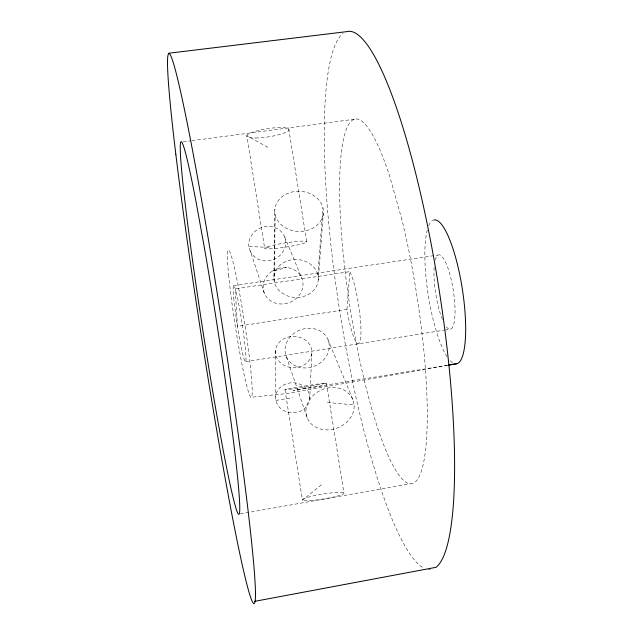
<?xml version="1.0" encoding="UTF-8"?>
<svg xmlns="http://www.w3.org/2000/svg" width="633" height="633" viewBox="0 0 633 633"><rect width="100%" height="100%" fill="white"/><g stroke="black" fill="none" stroke-linecap="round" stroke-linejoin="round"><path stroke-width="0.47" stroke-dasharray="3.17 2.37" d="M273.931 276.629L274.857 209.317M274.216 281.59L275.165 214.563M309.727 398.822A17.107 15.026 0.7 0 0 285.103 384.271A17.107 15.026 0.7 0 0 283.149 410.239A17.107 15.026 0.7 0 0 309.727 398.822L311.855 353.127A18.246 15.651 1 0 0 285.57 337.951A18.246 15.651 1 0 0 283.513 364.988A18.246 15.651 1 0 0 311.855 353.127M317.877 275.038L322.909 207.782M318.264 279.976A22.234 18.974 2.7 0 0 286.227 261.342A22.234 18.974 2.7 0 0 283.758 294.116A22.234 18.974 2.7 0 0 318.264 279.976L323.344 213.012A24.323 20.074 3 0 0 288.252 193.207A24.323 20.074 3 0 0 285.649 227.88A24.323 20.074 3 0 0 323.344 213.012M346.939 309.379L349.851 271.636L235.262 288.846L237.462 326.311L346.939 309.379A38.075 6.093 81.2 0 0 357.756 343.703A38.075 6.093 81.2 0 0 359.948 315.266A38.075 6.093 81.2 0 0 349.851 271.636M321.382 484.815L302.439 500.228L284.961 389.635M272.562 271.051L276.202 269.057L281.329 267.664L286.575 267.514A20.209 18.009 -20.4 0 1 301.142 292.177A20.209 18.009 -20.4 0 1 270.267 300.588A20.209 18.009 -20.4 0 1 271.557 271.604L286.575 267.514M240.342 513.869L410.216 483.802M447.531 365.328L287.034 393.528L251.412 397.247M447.539 365.225L293.19 390.419L322.134 385.972M275.83 400.428L292.668 397.659M245.533 361.744L443.741 330.228M444.706 330.07L450.514 329.152M233.482 285.697L437.957 255.067M183.166 141.824L190.984 140.795M191.965 140.661L355.137 119.131M264.38 293.411L248.785 246.49L268.89 247.392M327.38 402.453L354.148 404.906L352.945 399.645L328.076 339.834M267.814 147.331L246.838 135.644L264.618 248.104M249.908 250.803L252.203 254.616L255.518 257.686A18.737 17.036 -20 0 0 281.487 253.873L284.059 249.956A18.737 17.036 -20 0 0 270.283 226.527A18.737 17.036 -20 0 0 248.785 246.49M352.945 399.645L350.176 394.992L346.022 391.265A24.624 20.628 -21.1 0 0 311.737 396.907L308.271 401.908A24.624 20.628 -21.1 0 0 325.449 429.839A24.624 20.628 -21.1 0 0 354.148 404.906M284.652 236.797L301.854 278.283M286.393 356.703L307.321 418.152M288.759 129.013L306.768 241.956A21.435 2.081 -8.9 0 1 273.092 248.642A21.435 2.081 -8.9 0 1 277.333 244.362A21.435 2.081 -8.9 0 1 306.768 241.956M326.414 383.092L343.988 493.352A21.198 2.469 -9.3 0 1 311.309 500.489A21.198 2.469 -9.3 0 1 314.087 495.726A21.198 2.469 -9.3 0 1 343.988 493.352M275.466 350.658L275.616 396.503M452.595 362.851A72.835 17.313 81.2 0 1 449.446 359.955M447.088 356.751A72.835 17.313 81.2 0 1 428.225 295.018A72.835 17.313 81.2 0 1 427.299 229.977M428.747 225.641A72.835 17.313 81.2 0 1 432.988 220.252M435.18 260.163A37.656 8.941 81.2 0 1 453.275 290.27A37.656 8.941 81.2 0 1 445.418 325.481M442.388 319.451A37.656 8.941 81.2 0 1 434.167 266.912M430.393 569.684A272.301 50.751 81.2 0 1 428.43 569.668M422.338 567.342A272.301 50.751 81.2 0 1 337.943 299.536A272.301 50.751 81.2 0 1 343.189 33.407M325.204 383.416L322.64 383.938A21.118 0.483 -9.1 0 1 287.517 389.532A21.118 0.483 -9.1 0 1 303.959 386.17A21.118 0.483 -9.1 0 1 325.204 383.416M401.947 219.865L389.469 175.523A184.48 33.921 81.2 0 0 341.409 232.976A184.48 33.921 81.2 0 0 411.933 483.675A184.48 33.921 81.2 0 0 401.947 219.865M255.566 137.986A21.356 4.107 -8.8 0 0 288.925 130.074A21.356 4.107 -8.8 0 0 259.245 130.279A21.356 4.107 -8.8 0 0 255.566 137.986M297.494 366.713A22.487 19.433 -20.8 0 0 329.231 344.779A22.487 19.433 -20.8 0 0 294.764 332.823A22.487 19.433 -20.8 0 0 297.494 366.713M233.735 297.787A38.589 2.5 81.2 0 0 244.742 360.85A38.589 2.5 81.2 0 0 240.247 312.267A38.589 2.5 81.2 0 0 233.735 297.787M228.608 274.769A74.654 4.85 81.2 0 0 249.94 395.918A74.654 4.85 81.2 0 0 240.833 300.113A74.654 4.85 81.2 0 0 228.608 274.769"/><path stroke-width="0.95" d="M254.68 601.35L435.987 567.326A272.301 50.751 81.2 0 0 436.794 275.466A272.301 50.751 81.2 0 0 346.678 31.65L168.607 53.251M448.504 365.154L457.263 363.619A72.835 17.313 81.2 0 0 461.971 286.741A72.835 17.313 81.2 0 0 433.858 219.952M448.512 365.067L457.263 363.619M204.514 248.468L196.167 202.457A188.341 7.438 81.2 0 0 191.775 254.83A188.341 7.438 81.2 0 0 238.831 514.305A188.341 7.438 81.2 0 0 204.514 248.468M175.832 154.294A278.164 11.141 81.2 0 0 251.38 599.38A278.164 11.141 81.2 0 0 206.833 230.309A278.164 11.141 81.2 0 0 175.832 154.294"/></g></svg>
